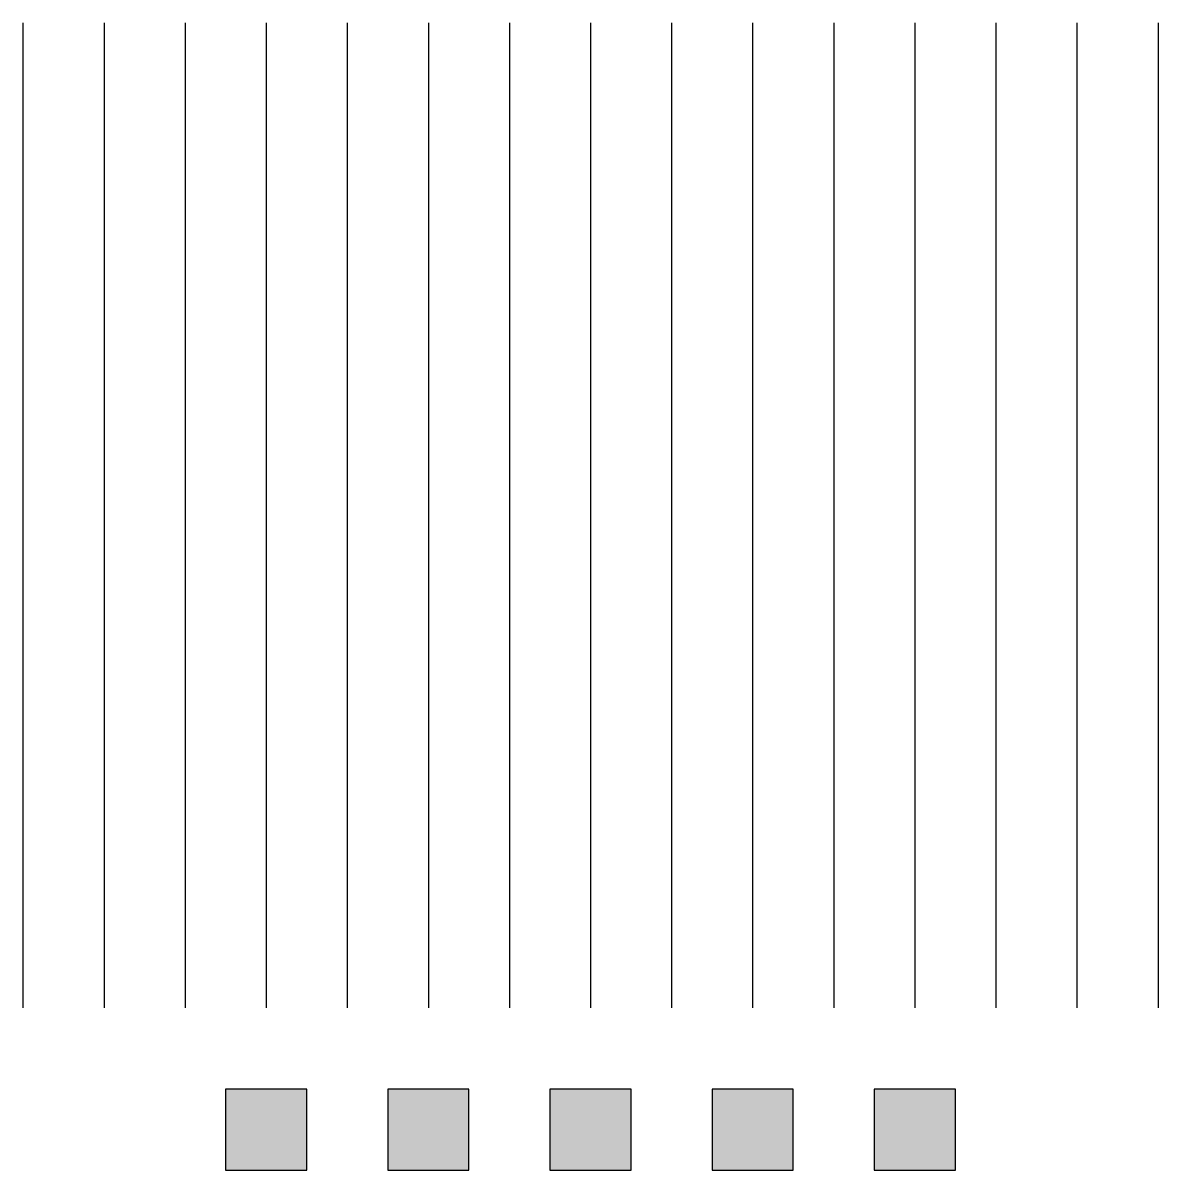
# Model space of a CAD drawing. Header units: millimetres. Extents: x -35 to 35, y -40.4 to 30.4.
import ezdxf

# ---------------------------------------------------------------- set-up
doc = ezdxf.new("R2010")
doc.units = ezdxf.units.MM
doc.layers.get('DefPoints').update_dxf_attribs({"color": 135})
for name, color, linetype in [('ZZ00Hatch', 251, 'Continuous'), ('Zz00Spec', 250, 'Continuous'), ('ZZ010', 11, 'Continuous'), ('ZZ015', 1, 'Continuous'), ('ZZ020', 2, 'Continuous'), ('ZZ025', 3, 'Continuous'), ('ZZ030', 4, 'Continuous'), ('ZZ040', 5, 'Continuous'), ('ZZ050', 6, 'Continuous'), ('ZZ060', 7, 'Continuous'), ('ZZ070', 8, 'Continuous'), ('ZZ080', 9, 'Continuous'), ('ZZ090', 12, 'Continuous'), ('ZZ110', 13, 'Continuous'), ('ZZ120', 16, 'Continuous'), ('ZZS010', 254, 'Continuous'), ('ZZS020', 253, 'Continuous'), ('ZZS030', 252, 'Continuous'), ('ZZS040', 251, 'Continuous'), ('ZZS050', 250, 'Continuous')]:
    doc.layers.add(name, color=color, linetype=linetype)

msp = doc.modelspace()

# ---------------------------------------------------------------- hatches: boundary and pattern name
at = {"layer": 'ZZS010'}
msp.add_hatch(color=256, dxfattribs=at).paths.add_polyline_path([(-17.5, -35.385), (-22.5, -35.385), (-22.5, -40.385), (-17.5, -40.385)])
at = {"layer": 'ZZS020'}
msp.add_hatch(color=256, dxfattribs=at).paths.add_polyline_path([(-7.5, -35.385), (-12.5, -35.385), (-12.5, -40.385), (-7.5, -40.385)])
at = {"layer": 'ZZS030'}
msp.add_hatch(color=256, dxfattribs=at).paths.add_polyline_path([(2.5, -35.385), (-2.5, -35.385), (-2.5, -40.385), (2.5, -40.385)])
at = {"layer": 'ZZS040'}
msp.add_hatch(color=256, dxfattribs=at).paths.add_polyline_path([(12.5, -35.385), (7.5, -35.385), (7.5, -40.385), (12.5, -40.385)])
at = {"layer": 'ZZS050'}
msp.add_hatch(color=256, dxfattribs=at).paths.add_polyline_path([(22.5, -35.385), (17.5, -35.385), (17.5, -40.385), (22.5, -40.385)])

# ---------------------------------------------------------------- linework, layer by layer
at = {"layer": 'DefPoints'}
for points in [[(-22.5, -40.385), (-17.5, -40.385), (-17.5, -35.385), (-22.5, -35.385)], [(-12.5, -40.385), (-7.5, -40.385), (-7.5, -35.385), (-12.5, -35.385)], [(-2.5, -40.385), (2.5, -40.385), (2.5, -35.385), (-2.5, -35.385)], [(7.5, -40.385), (12.5, -40.385), (12.5, -35.385), (7.5, -35.385)], [(17.5, -40.385), (22.5, -40.385), (22.5, -35.385), (17.5, -35.385)]]:
    msp.add_lwpolyline(points, close=True, dxfattribs=at)
at = {"layer": 'ZZ00Hatch'}
msp.add_line((-35, 30.385), (-35, -30.385), dxfattribs=at)
at = {"layer": 'Zz00Spec'}
msp.add_line((-30, 30.385), (-30, -30.385), dxfattribs=at)
at = {"layer": 'ZZ010'}
msp.add_line((-25, 30.385), (-25, -30.385), dxfattribs=at)
at = {"layer": 'ZZ015'}
msp.add_line((-20, 30.385), (-20, -30.385), dxfattribs=at)
at = {"layer": 'ZZ020'}
msp.add_line((-15, 30.385), (-15, -30.385), dxfattribs=at)
at = {"layer": 'ZZ025'}
msp.add_line((-10, 30.385), (-10, -30.385), dxfattribs=at)
at = {"layer": 'ZZ030'}
msp.add_line((-5, 30.385), (-5, -30.385), dxfattribs=at)
at = {"layer": 'ZZ040'}
msp.add_line((0, 30.385), (0, -30.385), dxfattribs=at)
at = {"layer": 'ZZ050'}
msp.add_line((5, 30.385), (5, -30.385), dxfattribs=at)
at = {"layer": 'ZZ060'}
msp.add_line((10, 30.385), (10, -30.385), dxfattribs=at)
at = {"layer": 'ZZ070'}
msp.add_line((15, 30.385), (15, -30.385), dxfattribs=at)
at = {"layer": 'ZZ080'}
msp.add_line((20, 30.385), (20, -30.385), dxfattribs=at)
at = {"layer": 'ZZ090'}
msp.add_line((25, 30.385), (25, -30.385), dxfattribs=at)
at = {"layer": 'ZZ110'}
msp.add_line((30, 30.385), (30, -30.385), dxfattribs=at)
at = {"layer": 'ZZ120'}
msp.add_line((35, 30.385), (35, -30.385), dxfattribs=at)

doc.saveas('drawing.dxf')
